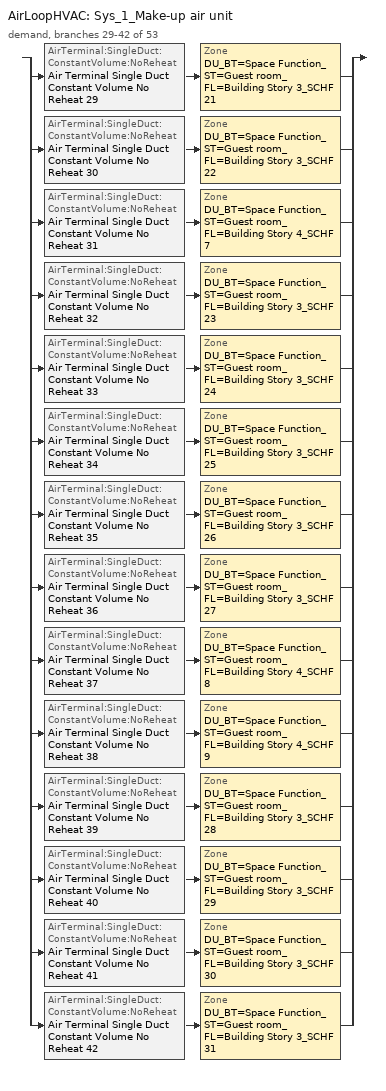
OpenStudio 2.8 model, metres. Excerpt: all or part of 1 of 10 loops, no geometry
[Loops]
AirLoopHVAC 'Sys_1_Make-up air unit'
 demand, branches 29-42 of 53: split
  | AirTerminal:SingleDuct:ConstantVolume:NoReheat 'Air Terminal Single Duct Constant Volume No Reheat 29' > Zone 'DU_BT=Space Function_ST=Guest room_FL=Building Story 3_SCHF 21'
  | AirTerminal:SingleDuct:ConstantVolume:NoReheat 'Air Terminal Single Duct Constant Volume No Reheat 30' > Zone 'DU_BT=Space Function_ST=Guest room_FL=Building Story 3_SCHF 22'
  | AirTerminal:SingleDuct:ConstantVolume:NoReheat 'Air Terminal Single Duct Constant Volume No Reheat 31' > Zone 'DU_BT=Space Function_ST=Guest room_FL=Building Story 4_SCHF 7'
  | AirTerminal:SingleDuct:ConstantVolume:NoReheat 'Air Terminal Single Duct Constant Volume No Reheat 32' > Zone 'DU_BT=Space Function_ST=Guest room_FL=Building Story 3_SCHF 23'
  | AirTerminal:SingleDuct:ConstantVolume:NoReheat 'Air Terminal Single Duct Constant Volume No Reheat 33' > Zone 'DU_BT=Space Function_ST=Guest room_FL=Building Story 3_SCHF 24'
  | AirTerminal:SingleDuct:ConstantVolume:NoReheat 'Air Terminal Single Duct Constant Volume No Reheat 34' > Zone 'DU_BT=Space Function_ST=Guest room_FL=Building Story 3_SCHF 25'
  | AirTerminal:SingleDuct:ConstantVolume:NoReheat 'Air Terminal Single Duct Constant Volume No Reheat 35' > Zone 'DU_BT=Space Function_ST=Guest room_FL=Building Story 3_SCHF 26'
  | AirTerminal:SingleDuct:ConstantVolume:NoReheat 'Air Terminal Single Duct Constant Volume No Reheat 36' > Zone 'DU_BT=Space Function_ST=Guest room_FL=Building Story 3_SCHF 27'
  | AirTerminal:SingleDuct:ConstantVolume:NoReheat 'Air Terminal Single Duct Constant Volume No Reheat 37' > Zone 'DU_BT=Space Function_ST=Guest room_FL=Building Story 4_SCHF 8'
  | AirTerminal:SingleDuct:ConstantVolume:NoReheat 'Air Terminal Single Duct Constant Volume No Reheat 38' > Zone 'DU_BT=Space Function_ST=Guest room_FL=Building Story 4_SCHF 9'
  | AirTerminal:SingleDuct:ConstantVolume:NoReheat 'Air Terminal Single Duct Constant Volume No Reheat 39' > Zone 'DU_BT=Space Function_ST=Guest room_FL=Building Story 3_SCHF 28'
  | AirTerminal:SingleDuct:ConstantVolume:NoReheat 'Air Terminal Single Duct Constant Volume No Reheat 40' > Zone 'DU_BT=Space Function_ST=Guest room_FL=Building Story 3_SCHF 29'
  | AirTerminal:SingleDuct:ConstantVolume:NoReheat 'Air Terminal Single Duct Constant Volume No Reheat 41' > Zone 'DU_BT=Space Function_ST=Guest room_FL=Building Story 3_SCHF 30'
  | AirTerminal:SingleDuct:ConstantVolume:NoReheat 'Air Terminal Single Duct Constant Volume No Reheat 42' > Zone 'DU_BT=Space Function_ST=Guest room_FL=Building Story 3_SCHF 31'
[Sizing:Zone] Zone Cooling Design Supply Air Temperature Input Method=SupplyAirTemperature; Zone Cooling Design Supply Air Temperature {C}=13; Zone Cooling Design Supply Air Temperature Difference {deltaC}=11.11; Zone Heating Design Supply Air Temperature Input Method=SupplyAirTemperature; Zone Heating Design Supply Air Temperature {C}=43; Zone Heating Design Supply Air Temperature Difference {deltaC}=11.11; Zone Cooling Design Supply Air Humidity Ratio {kg-H2O/kg-air}=0.0085; Zone Heating Design Supply Air Humidity Ratio {kg-H2O/kg-air}=0.008; Zone Heating Sizing Factor=1.3; Zone Cooling Sizing Factor=1.1; Cooling Design Air Flow Method=DesignDay; Heating Design Air Flow Method=DesignDay; Account for Dedicated Outdoor Air System=No; Dedicated Outdoor Air System Control Strategy=NeutralSupplyAir; Dedicated Outdoor Air Low Setpoint Temperature for Design {C}=autosize; Dedicated Outdoor Air High Setpoint Temperature for Design {C}=autosize
DU_BT=Space Function_ST=Guest room_FL=Building Story 3_SCHF 21; DU_BT=Space Function_ST=Guest room_FL=Building Story 3_SCHF 22; DU_BT=Space Function_ST=Guest room_FL=Building Story 4_SCHF 7; DU_BT=Space Function_ST=Guest room_FL=Building Story 3_SCHF 23; DU_BT=Space Function_ST=Guest room_FL=Building Story 3_SCHF 24; DU_BT=Space Function_ST=Guest room_FL=Building Story 3_SCHF 25; DU_BT=Space Function_ST=Guest room_FL=Building Story 3_SCHF 26; DU_BT=Space Function_ST=Guest room_FL=Building Story 3_SCHF 27; DU_BT=Space Function_ST=Guest room_FL=Building Story 4_SCHF 8; DU_BT=Space Function_ST=Guest room_FL=Building Story 4_SCHF 9; DU_BT=Space Function_ST=Guest room_FL=Building Story 3_SCHF 28; DU_BT=Space Function_ST=Guest room_FL=Building Story 3_SCHF 29; DU_BT=Space Function_ST=Guest room_FL=Building Story 3_SCHF 30; DU_BT=Space Function_ST=Guest room_FL=Building Story 3_SCHF 31
[Zone equipment]
DU_BT=Space Function_ST=Guest room_FL=Building Story 3_SCHF 21: DU_BT=Space Function_ST=Guest room_FL=Building Story 3_SCHF 21 PTAC, Zone HVAC Baseboard Convective Electric 29, Air Terminal Single Duct Constant Volume No Reheat 29
DU_BT=Space Function_ST=Guest room_FL=Building Story 3_SCHF 22: DU_BT=Space Function_ST=Guest room_FL=Building Story 3_SCHF 22 PTAC, Zone HVAC Baseboard Convective Electric 30, Air Terminal Single Duct Constant Volume No Reheat 30
DU_BT=Space Function_ST=Guest room_FL=Building Story 4_SCHF 7: DU_BT=Space Function_ST=Guest room_FL=Building Story 4_SCHF 7 PTAC, Zone HVAC Baseboard Convective Electric 31, Air Terminal Single Duct Constant Volume No Reheat 31
DU_BT=Space Function_ST=Guest room_FL=Building Story 3_SCHF 23: DU_BT=Space Function_ST=Guest room_FL=Building Story 3_SCHF 23 PTAC, Zone HVAC Baseboard Convective Electric 32, Air Terminal Single Duct Constant Volume No Reheat 32
DU_BT=Space Function_ST=Guest room_FL=Building Story 3_SCHF 24: DU_BT=Space Function_ST=Guest room_FL=Building Story 3_SCHF 24 PTAC, Zone HVAC Baseboard Convective Electric 33, Air Terminal Single Duct Constant Volume No Reheat 33
DU_BT=Space Function_ST=Guest room_FL=Building Story 3_SCHF 25: DU_BT=Space Function_ST=Guest room_FL=Building Story 3_SCHF 25 PTAC, Zone HVAC Baseboard Convective Electric 34, Air Terminal Single Duct Constant Volume No Reheat 34
DU_BT=Space Function_ST=Guest room_FL=Building Story 3_SCHF 26: DU_BT=Space Function_ST=Guest room_FL=Building Story 3_SCHF 26 PTAC, Zone HVAC Baseboard Convective Electric 35, Air Terminal Single Duct Constant Volume No Reheat 35
DU_BT=Space Function_ST=Guest room_FL=Building Story 3_SCHF 27: DU_BT=Space Function_ST=Guest room_FL=Building Story 3_SCHF 27 PTAC, Zone HVAC Baseboard Convective Electric 36, Air Terminal Single Duct Constant Volume No Reheat 36
DU_BT=Space Function_ST=Guest room_FL=Building Story 4_SCHF 8: DU_BT=Space Function_ST=Guest room_FL=Building Story 4_SCHF 8 PTAC, Zone HVAC Baseboard Convective Electric 37, Air Terminal Single Duct Constant Volume No Reheat 37
DU_BT=Space Function_ST=Guest room_FL=Building Story 4_SCHF 9: DU_BT=Space Function_ST=Guest room_FL=Building Story 4_SCHF 9 PTAC, Zone HVAC Baseboard Convective Electric 38, Air Terminal Single Duct Constant Volume No Reheat 38
DU_BT=Space Function_ST=Guest room_FL=Building Story 3_SCHF 28: DU_BT=Space Function_ST=Guest room_FL=Building Story 3_SCHF 28 PTAC, Zone HVAC Baseboard Convective Electric 39, Air Terminal Single Duct Constant Volume No Reheat 39
DU_BT=Space Function_ST=Guest room_FL=Building Story 3_SCHF 29: DU_BT=Space Function_ST=Guest room_FL=Building Story 3_SCHF 29 PTAC, Zone HVAC Baseboard Convective Electric 40, Air Terminal Single Duct Constant Volume No Reheat 40
DU_BT=Space Function_ST=Guest room_FL=Building Story 3_SCHF 30: DU_BT=Space Function_ST=Guest room_FL=Building Story 3_SCHF 30 PTAC, Zone HVAC Baseboard Convective Electric 41, Air Terminal Single Duct Constant Volume No Reheat 41
DU_BT=Space Function_ST=Guest room_FL=Building Story 3_SCHF 31: DU_BT=Space Function_ST=Guest room_FL=Building Story 3_SCHF 31 PTAC, Zone HVAC Baseboard Convective Electric 42, Air Terminal Single Duct Constant Volume No Reheat 42
[Fan:ConstantVolume] Availability Schedule=Always On Discrete; Fan Total Efficiency=0.39975; Pressure Rise {Pa}=640; Maximum Flow Rate {m3/s}=AutoSize; Motor Efficiency=0.615
Fan Constant Volume 30; Fan Constant Volume 31; Fan Constant Volume 32; Fan Constant Volume 33; Fan Constant Volume 34; Fan Constant Volume 35; Fan Constant Volume 36; Fan Constant Volume 37; Fan Constant Volume 38; Fan Constant Volume 39; Fan Constant Volume 40; Fan Constant Volume 41; Fan Constant Volume 42; Fan Constant Volume 43
[Coil:Heating:Electric] Availability Schedule=ON_OFF_ALWAYS_OFF
Coil Heating Electric 30; Coil Heating Electric 31; Coil Heating Electric 32; Coil Heating Electric 33; Coil Heating Electric 34; Coil Heating Electric 35; Coil Heating Electric 36; Coil Heating Electric 37; Coil Heating Electric 38; Coil Heating Electric 39; Coil Heating Electric 40; Coil Heating Electric 41; Coil Heating Electric 42; Coil Heating Electric 43
[Coil:Cooling:DX:SingleSpeed] Availability Schedule=Always On Discrete; Rated Total Cooling Capacity {W}=autosize; Rated Sensible Heat Ratio=autosize; Rated Air Flow Rate {m3/s}=autosize; Rated Evaporator Fan Power Per Volume Flow Rate {W/(m3/s)}=773.3; Total Cooling Capacity Function of Temperature Curve=DXCOOL-NECB2011-REF-CAPFT; Total Cooling Capacity Function of Flow Fraction Curve=DXCOOL-NECB2011-REF-CAPFFLOW; Energy Input Ratio Function of Temperature Curve=DXCOOL-NECB2011-REF-COOLEIRFT; Energy Input Ratio Function of Flow Fraction Curve=DXCOOL-NECB2011-REF-COOLEIRFFLOW; Part Load Fraction Correlation Curve=DXCOOL-NECB2011-REF-COOLPLFFPLR; Condenser Type=AirCooled; Evaporative Condenser Effectiveness=0; Evaporative Condenser Air Flow Rate {m3/s}=Autosize; Evaporative Condenser Pump Rated Power Consumption {W}=Autosize; Crankcase Heater Capacity {W}=0; Maximum Outdoor Dry-Bulb Temperature for Crankcase Heater Operation {C}=0; Basin Heater Capacity {W/K}=0; Basin Heater Setpoint Temperature {C}=10
Name | Rated COP {W/W}
Coil Cooling DX Single Speed 30 2kBtu/hr 11.0EER; Coil Cooling DX Single Speed 34 2kBtu/hr 11.0EER; Coil Cooling DX Single Speed 35 3kBtu/hr 11.0EER; Coil Cooling DX Single Speed 36 2kBtu/hr 11.0EER; Coil Cooling DX Single Speed 37 3kBtu/hr 11.0EER; Coil Cooling DX Single Speed 40 2kBtu/hr 11.0EER; Coil Cooling DX Single Speed 41 3kBtu/hr 11.0EER; Coil Cooling DX Single Speed 42 3kBtu/hr 11.0EER; Coil Cooling DX Single Speed 43 3kBtu/hr 11.0EER | 3.80183
Coil Cooling DX Single Speed 31 10kBtu/hr 10.4EER | 3.61302
Coil Cooling DX Single Speed 32 8kBtu/hr 10.7EER | 3.70736
Coil Cooling DX Single Speed 33 9kBtu/hr 10.6EER | 3.6739
Coil Cooling DX Single Speed 38 8kBtu/hr 10.7EER | 3.70737
Coil Cooling DX Single Speed 39 8kBtu/hr 10.7EER | 3.71127
[ZoneHVAC:PackagedTerminalAirConditioner] Availability Schedule=Always On Discrete; Supply Air Flow Rate During Cooling Operation {m3/s}=Autosize; Supply Air Flow Rate During Heating Operation {m3/s}=Autosize; Supply Air Flow Rate When No Cooling or Heating is Needed {m3/s}=Autosize; Outdoor Air Flow Rate During Cooling Operation {m3/s}=1e-05; Outdoor Air Flow Rate During Heating Operation {m3/s}=1e-05; Outdoor Air Flow Rate When No Cooling or Heating is Needed {m3/s}=1e-05; Fan Placement=DrawThrough
Name | Supply Air Fan | Heating Coil | Cooling Coil
DU_BT=Space Function_ST=Guest room_FL=Building Story 3_SCHF 21 PTAC | Fan Constant Volume 30 | Coil Heating Electric 30 | Coil Cooling DX Single Speed 30 2kBtu/hr 11.0EER
DU_BT=Space Function_ST=Guest room_FL=Building Story 3_SCHF 22 PTAC | Fan Constant Volume 31 | Coil Heating Electric 31 | Coil Cooling DX Single Speed 31 10kBtu/hr 10.4EER
DU_BT=Space Function_ST=Guest room_FL=Building Story 4_SCHF 7 PTAC | Fan Constant Volume 32 | Coil Heating Electric 32 | Coil Cooling DX Single Speed 32 8kBtu/hr 10.7EER
DU_BT=Space Function_ST=Guest room_FL=Building Story 3_SCHF 23 PTAC | Fan Constant Volume 33 | Coil Heating Electric 33 | Coil Cooling DX Single Speed 33 9kBtu/hr 10.6EER
DU_BT=Space Function_ST=Guest room_FL=Building Story 3_SCHF 24 PTAC | Fan Constant Volume 34 | Coil Heating Electric 34 | Coil Cooling DX Single Speed 34 2kBtu/hr 11.0EER
DU_BT=Space Function_ST=Guest room_FL=Building Story 3_SCHF 25 PTAC | Fan Constant Volume 35 | Coil Heating Electric 35 | Coil Cooling DX Single Speed 35 3kBtu/hr 11.0EER
DU_BT=Space Function_ST=Guest room_FL=Building Story 3_SCHF 26 PTAC | Fan Constant Volume 36 | Coil Heating Electric 36 | Coil Cooling DX Single Speed 36 2kBtu/hr 11.0EER
DU_BT=Space Function_ST=Guest room_FL=Building Story 3_SCHF 27 PTAC | Fan Constant Volume 37 | Coil Heating Electric 37 | Coil Cooling DX Single Speed 37 3kBtu/hr 11.0EER
DU_BT=Space Function_ST=Guest room_FL=Building Story 4_SCHF 8 PTAC | Fan Constant Volume 38 | Coil Heating Electric 38 | Coil Cooling DX Single Speed 38 8kBtu/hr 10.7EER
DU_BT=Space Function_ST=Guest room_FL=Building Story 4_SCHF 9 PTAC | Fan Constant Volume 39 | Coil Heating Electric 39 | Coil Cooling DX Single Speed 39 8kBtu/hr 10.7EER
DU_BT=Space Function_ST=Guest room_FL=Building Story 3_SCHF 28 PTAC | Fan Constant Volume 40 | Coil Heating Electric 40 | Coil Cooling DX Single Speed 40 2kBtu/hr 11.0EER
DU_BT=Space Function_ST=Guest room_FL=Building Story 3_SCHF 29 PTAC | Fan Constant Volume 41 | Coil Heating Electric 41 | Coil Cooling DX Single Speed 41 3kBtu/hr 11.0EER
DU_BT=Space Function_ST=Guest room_FL=Building Story 3_SCHF 30 PTAC | Fan Constant Volume 42 | Coil Heating Electric 42 | Coil Cooling DX Single Speed 42 3kBtu/hr 11.0EER
DU_BT=Space Function_ST=Guest room_FL=Building Story 3_SCHF 31 PTAC | Fan Constant Volume 43 | Coil Heating Electric 43 | Coil Cooling DX Single Speed 43 3kBtu/hr 11.0EER
[ZoneHVAC:Baseboard:Convective:Electric] Availability Schedule=Always On Discrete; Nominal Capacity {W}=autosize; Efficiency=1
Zone HVAC Baseboard Convective Electric 29; Zone HVAC Baseboard Convective Electric 30; Zone HVAC Baseboard Convective Electric 31; Zone HVAC Baseboard Convective Electric 32; Zone HVAC Baseboard Convective Electric 33; Zone HVAC Baseboard Convective Electric 34; Zone HVAC Baseboard Convective Electric 35; Zone HVAC Baseboard Convective Electric 36; Zone HVAC Baseboard Convective Electric 37; Zone HVAC Baseboard Convective Electric 38; Zone HVAC Baseboard Convective Electric 39; Zone HVAC Baseboard Convective Electric 40; Zone HVAC Baseboard Convective Electric 41; Zone HVAC Baseboard Convective Electric 42
[AirTerminal:SingleDuct:ConstantVolume:NoReheat] Availability Schedule=Always On Discrete; Maximum Air Flow Rate {m3/s}=AutoSize
Air Terminal Single Duct Constant Volume No Reheat 29; Air Terminal Single Duct Constant Volume No Reheat 30; Air Terminal Single Duct Constant Volume No Reheat 31; Air Terminal Single Duct Constant Volume No Reheat 32; Air Terminal Single Duct Constant Volume No Reheat 33; Air Terminal Single Duct Constant Volume No Reheat 34; Air Terminal Single Duct Constant Volume No Reheat 35; Air Terminal Single Duct Constant Volume No Reheat 36; Air Terminal Single Duct Constant Volume No Reheat 37; Air Terminal Single Duct Constant Volume No Reheat 38; Air Terminal Single Duct Constant Volume No Reheat 39; Air Terminal Single Duct Constant Volume No Reheat 40; Air Terminal Single Duct Constant Volume No Reheat 41; Air Terminal Single Duct Constant Volume No Reheat 42
[Schedule:Ruleset]
ON_OFF_ALWAYS_OFF: Default Day Schedule=Schedule Day 3
[Schedule:Day]
Schedule Day 3; wkdON_OFF_ALWAYS_OFF 1; satON_OFF_ALWAYS_OFF 1; sunON_OFF_ALWAYS_OFF 1: 1, 0, 0, 2, 0, 0, 3, 0, 0, 4, 0, 0, 5, 0, 0, 6, 0, 0, 7, 0, 0, 8, 0, 0, 9, 0, 0, 10, 0, 0, 11, 0, 0, 12, 0, 0, 13, 0, 0, 14, 0, 0, 15, 0, 0, 16, 0, 0, 17, 0, 0, 18, 0, 0, 19, 0, 0, 20, 0, 0, 21, 0, 0, 22, 0, 0, 23, 0, 0, 24, 0, 0
[Schedule:Rule] Schedule Ruleset=ON_OFF_ALWAYS_OFF; Date Specification Type=DateRange; Start Month=1; Start Day=1; End Month=12; End Day=31
Name | Rule Order | Day Schedule | Apply Sunday | Apply Monday | Apply Tuesday | Apply Wednesday | Apply Thursday | Apply Friday | Apply Saturday
wkdON_OFF_ALWAYS_OFF rule | 2 | wkdON_OFF_ALWAYS_OFF 1 | No | Yes | Yes | Yes | Yes | Yes | No
satON_OFF_ALWAYS_OFFrule | 1 | satON_OFF_ALWAYS_OFF 1 | No | No | No | No | No | No | Yes
sunON_OFF_ALWAYS_OFFrule | 0 | sunON_OFF_ALWAYS_OFF 1 | Yes | No | No | No | No | No | No
[Schedule:Constant]
Always On Discrete: Value=1
[Curve:Biquadratic] Minimum Value of x=13; Maximum Value of x=24; Minimum Value of y=24; Maximum Value of y=46
Name | Coefficient1 Constant | Coefficient2 x | Coefficient3 x**2 | Coefficient4 y | Coefficient5 y**2 | Coefficient6 x*y
DXCOOL-NECB2011-REF-CAPFT | 0.867905 | 0.0142459 | 0.00055436 | -0.0075575 | 3.3e-05 | -0.0001918
DXCOOL-NECB2011-REF-COOLEIRFT | 0.116936 | 0.0284933 | -0.0004112 | 0.0214108 | 0.00016103 | -0.0006791
[Curve:Quadratic] Coefficient1 Constant=1; Coefficient2 x=0; Coefficient3 x**2=0; Minimum Value of x=0; Maximum Value of x=1
DXCOOL-NECB2011-REF-CAPFFLOW; DXCOOL-NECB2011-REF-COOLEIRFFLOW
[Curve:Cubic]
DXCOOL-NECB2011-REF-COOLPLFFPLR: Coefficient1 Constant=0.0277; Coefficient2 x=4.9151; Coefficient3 x**2=-8.184; Coefficient4 x**3=4.2702; Minimum Value of x=0.7; Maximum Value of x=1
